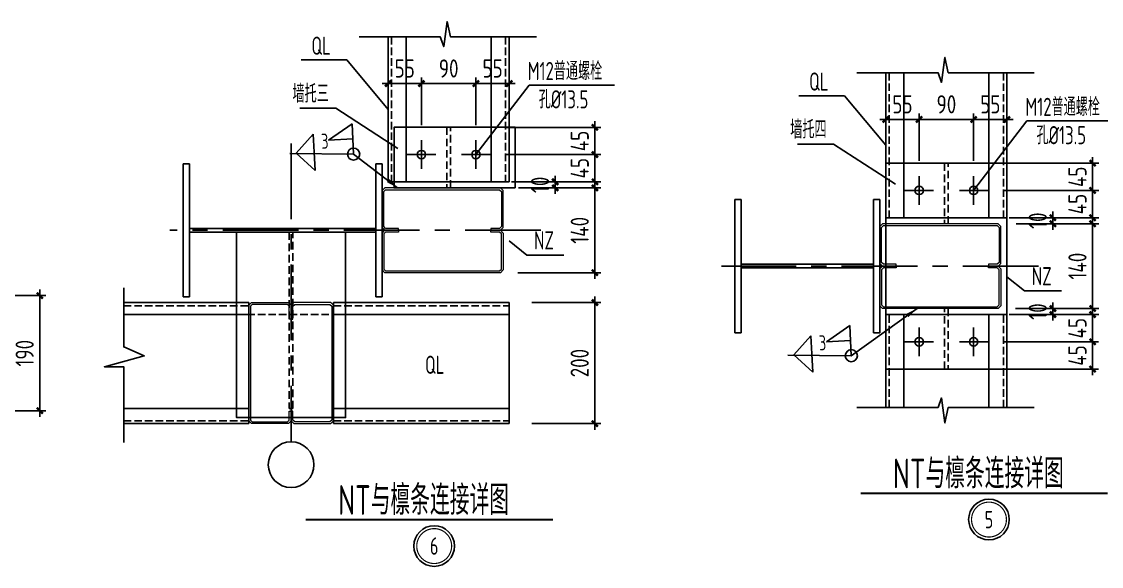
# Model space of a CAD drawing. Extents: x 180850 to 1400258, y 48356 to 327067.
# Drawn here: x 1119309 to 1154945, y 179990 to 197981 of the extents above; entities that cross this region are included whole.
import ezdxf
from ezdxf.enums import TextEntityAlignment as Align

# ---------------------------------------------------------------- set-up
doc = ezdxf.new("R2010")
doc.units = 0
doc.header["$LTSCALE"] = 1000
for name, pattern in [('CENTERX2', [4, 2.5, -0.5, 0.5, -0.5]), ('CONTINOUS', [0]), ('DASH', [0.35, 0.25, -0.1]), ('DASHED', [0.75, 0.5, -0.25])]:
    doc.linetypes.add(name, pattern=pattern)
for name, color, linetype in [('4', 4, 'CONTINOUS'), ('AXIS', 3, 'Continuous'), ('BEAM', 4, 'Continuous'), ('GZ', 50, 'Continuous'), ('PUB_TEXT', 7, 'Continuous'), ('PZ', 202, 'Continuous'), ('STXT_HF', 7, 'Continuous'), ('STXT_HF_TEXT', 7, 'Continuous'), ('THIN', 7, 'Continuous'), ('板', 243, 'Continuous'), ('框线', 252, 'Continuous')]:
    doc.layers.add(name, color=color, linetype=linetype)
doc.layers.add('檩条', color=30, linetype='Continuous', lineweight=5)
doc.styles.get("Standard").update_dxf_attribs({"font": 'gbenor.shx', "bigfont": 'gbcbig.shx'})
doc.styles.add('TSSD_Dimension', font='Tssdeng.shx', dxfattribs={"width": 0.8, "bigfont": 'hztxt.shx'})
doc.styles.add('TSSD_Num', font='Tssdeng.shx', dxfattribs={"width": 0.7, "bigfont": 'hztxt.shx'})
doc.styles.add('标准字体', font='tssdeng.shx', dxfattribs={"width": 0.7, "bigfont": 'tssdchn.shx'})
doc.dimstyles.new('TSSD_20_200', dxfattribs={"dimtxt": 600, "dimasz": 200, "dimexe": 200, "dimexo": 500, "dimgap": 200, "dimtad": 1, "dimdec": 0, "dimlfac": 0.05, "dimzin": 0, "dimdsep": 46, "dimtxsty": 'TSSD_Dimension', "dimblk": 'ARCHTICK', "dimblk1": 'ARCHTICK', "dimblk2": 'ARCHTICK', "dimcen": 0, "dimdle": 200, "dimclrt": 7, "dimadec": 0, "dimazin": 0, "dimtfac": 1, "dimtdec": 0, "dimtix": 1, "dimtmove": 2, "dimatfit": 3, "dimfxl": 1, "dimtolj": 1, "dimtzin": 0, "dimarcsym": 0})
doc.dimstyles.new('TSSD_LEADER_STYLE_400.0', dxfattribs={"dimtxt": 1200, "dimasz": 400, "dimexe": 400, "dimexo": 1000, "dimgap": 0.09, "dimtad": 0, "dimtih": 1, "dimtoh": 1, "dimdec": 4, "dimzin": 0, "dimdsep": 46, "dimtxsty": 'Standard', "dimcen": 0.09, "dimdle": 400, "dimclrt": 7, "dimadec": 0, "dimazin": 0, "dimtfac": 1, "dimtdec": 4, "dimtofl": 0, "dimtmove": 0, "dimatfit": 3, "dimfxl": 1, "dimtolj": 1, "dimtzin": 0, "dimarcsym": 0})

# ---------------------------------------------------------------- blocks, each defined once
blk = doc.blocks.new('_ArchTick')
at = {"color": 0, "linetype": 'ByBlock', "const_width": 0.4}
blk.add_lwpolyline([(-0.5, -0.5), (0.5, 0.5)], dxfattribs=at)
blk = doc.blocks.new('*D530')
at = {"layer": 'AXIS', "color": 0, "linetype": 'ByBlock', "lineweight": -2, "transparency": 16777216}
for p, q in [((1117786, 188931), (1120110, 188931)), ((1119910, 189131), (1119910, 184931)), ((1117786, 185131), (1120110, 185131))]:
    blk.add_line(p, q, dxfattribs=at)
at = {"layer": 'Defpoints', "color": 0, "linetype": 'ByBlock', "transparency": 16777216}
for p in [(1117286, 188931), (1117286, 185131), (1119910, 185131)]:
    blk.add_point(p, dxfattribs=at)
at = {"layer": 'AXIS', "color": 0, "linetype": 'ByBlock', "lineweight": -2, "transparency": 16777216, "xscale": 200, "yscale": 200, "zscale": 200}
for p, rotation in [((1119910, 188931), 90), ((1119910, 185131), 270)]:
    blk.add_blockref('_ArchTick', p, dxfattribs=dict(at, rotation=rotation))
at = {"layer": 'AXIS', "color": 7, "linetype": 'ByBlock', "transparency": 16777216, "insert": (1119410, 187031), "char_height": 600, "attachment_point": 5, "rotation": 90, "style": 'TSSD_Dimension'}
blk.add_mtext('\\A1;190', dxfattribs=at)
blk = doc.blocks.new('ts_idx2')
at = {"color": 0, "linetype": 'ByBlock', "lineweight": -2, "const_width": 0.0333}
blk.add_lwpolyline([(-0.5, 0, 1), (0.5, 0, 1)], format="xyb", close=True, dxfattribs=at)
at = {"color": 0, "linetype": 'ByBlock', "lineweight": -2}
blk.add_circle((0, 0), 0.583, dxfattribs=at)
at = {"color": 0, "linetype": 'ByBlock', "lineweight": -2, "style": 'TSSD_Num', "width": 0.7}
blk.add_attdef('A', text='', height=0.5, dxfattribs=at).set_placement((0, 0), align=Align.MIDDLE_CENTER)
blk = doc.blocks.new('_WELD001')
at = {"linetype": 'ByBlock'}
h = blk.add_hatch(color=0, dxfattribs=at)
h.paths.add_polyline_path([(0.8, 0.5), (0, 1), (0, 0.5)], flags=16)
edge = h.paths.add_edge_path()
edge.add_line((0.8, 0.5), (0, 1))
edge.add_line((0, 0.5), (0.8, 0.5))
edge.add_line((0, 0), (0, 1))
at = {"color": 0, "linetype": 'ByBlock'}
for p, q in [((0, 0), (0, 1)), ((0.8, 0.5), (0, 1)), ((0, 0.5), (0.8, 0.5))]:
    blk.add_line(p, q, dxfattribs=at)
blk = doc.blocks.new('_WELD003')
at = {"color": 0, "linetype": 'ByBlock'}
blk.add_circle((0, 0), 0.5, dxfattribs=at)
blk = doc.blocks.new('_WELD004')
at = {"color": 0, "linetype": 'ByBlock'}
for p, q in [((0, 1), (1, 0)), ((0, 0), (0, 1))]:
    blk.add_line(p, q, dxfattribs=at)
blk = doc.blocks.new('*D617')
at = {"layer": 'AXIS', "color": 0, "linetype": 'ByBlock', "lineweight": -2, "transparency": 16777216}
for p, q in [((1147829, 193378), (1147829, 194949)), ((1148929, 193378), (1148929, 194949)), ((1149129, 194749), (1147629, 194749))]:
    blk.add_line(p, q, dxfattribs=at)
at = {"layer": 'Defpoints', "color": 0, "linetype": 'ByBlock', "transparency": 16777216}
for p in [(1147829, 194749), (1147829, 192878), (1148929, 192878)]:
    blk.add_point(p, dxfattribs=at)
at = {"layer": 'AXIS', "color": 0, "linetype": 'ByBlock', "lineweight": -2, "transparency": 16777216, "xscale": 200, "yscale": 200, "zscale": 200, "rotation": 180}
blk.add_blockref('_ArchTick', (1147829, 194749), dxfattribs=at)
at = {"layer": 'AXIS', "color": 0, "linetype": 'ByBlock', "lineweight": -2, "transparency": 16777216, "xscale": 200, "yscale": 200, "zscale": 200}
blk.add_blockref('_ArchTick', (1148929, 194749), dxfattribs=at)
at = {"layer": 'AXIS', "color": 7, "linetype": 'ByBlock', "transparency": 16777216, "insert": (1148379, 195249), "char_height": 600, "attachment_point": 5, "style": 'TSSD_Dimension'}
blk.add_mtext('\\A1;55', dxfattribs=at)
blk = doc.blocks.new('*D618')
at = {"layer": 'AXIS', "color": 0, "linetype": 'ByBlock', "lineweight": -2, "transparency": 16777216}
for p, q in [((1148929, 193378), (1148929, 194949)), ((1150729, 193378), (1150729, 194949)), ((1148729, 194749), (1150929, 194749))]:
    blk.add_line(p, q, dxfattribs=at)
at = {"layer": 'Defpoints', "color": 0, "linetype": 'ByBlock', "transparency": 16777216}
for p in [(1150729, 194749), (1148929, 192878), (1150729, 192878)]:
    blk.add_point(p, dxfattribs=at)
at = {"layer": 'AXIS', "color": 0, "linetype": 'ByBlock', "lineweight": -2, "transparency": 16777216, "xscale": 200, "yscale": 200, "zscale": 200, "rotation": 180}
blk.add_blockref('_ArchTick', (1148929, 194749), dxfattribs=at)
at = {"layer": 'AXIS', "color": 0, "linetype": 'ByBlock', "lineweight": -2, "transparency": 16777216, "xscale": 200, "yscale": 200, "zscale": 200}
blk.add_blockref('_ArchTick', (1150729, 194749), dxfattribs=at)
at = {"layer": 'AXIS', "color": 7, "linetype": 'ByBlock', "transparency": 16777216, "insert": (1149829, 195249), "char_height": 600, "attachment_point": 5, "style": 'TSSD_Dimension'}
blk.add_mtext('\\A1;90', dxfattribs=at)
blk = doc.blocks.new('*D619')
at = {"layer": 'AXIS', "color": 0, "linetype": 'ByBlock', "lineweight": -2, "transparency": 16777216}
for p, q in [((1150729, 193378), (1150729, 194949)), ((1151829, 193378), (1151829, 194949)), ((1150529, 194749), (1152029, 194749))]:
    blk.add_line(p, q, dxfattribs=at)
at = {"layer": 'Defpoints', "color": 0, "linetype": 'ByBlock', "transparency": 16777216}
for p in [(1151829, 194749), (1150729, 192878), (1151829, 192878)]:
    blk.add_point(p, dxfattribs=at)
at = {"layer": 'AXIS', "color": 0, "linetype": 'ByBlock', "lineweight": -2, "transparency": 16777216, "xscale": 200, "yscale": 200, "zscale": 200, "rotation": 180}
blk.add_blockref('_ArchTick', (1150729, 194749), dxfattribs=at)
at = {"layer": 'AXIS', "color": 0, "linetype": 'ByBlock', "lineweight": -2, "transparency": 16777216, "xscale": 200, "yscale": 200, "zscale": 200}
blk.add_blockref('_ArchTick', (1151829, 194749), dxfattribs=at)
at = {"layer": 'AXIS', "color": 7, "linetype": 'ByBlock', "transparency": 16777216, "insert": (1151279, 195249), "char_height": 600, "attachment_point": 5, "style": 'TSSD_Dimension'}
blk.add_mtext('\\A1;55', dxfattribs=at)
blk = doc.blocks.new('*D620')
at = {"layer": 'AXIS', "color": 0, "linetype": 'ByBlock', "lineweight": -2, "transparency": 16777216}
for p, q in [((1154655, 193306), (1154655, 193506)), ((1151701, 193306), (1154855, 193306)), ((1154655, 192406), (1154655, 193306)), ((1151701, 192406), (1154855, 192406)), ((1154655, 192406), (1154655, 192206))]:
    blk.add_line(p, q, dxfattribs=at)
at = {"layer": 'Defpoints', "color": 0, "linetype": 'ByBlock', "transparency": 16777216}
for p in [(1151201, 193306), (1154655, 193306), (1151201, 192406)]:
    blk.add_point(p, dxfattribs=at)
at = {"layer": 'AXIS', "color": 0, "linetype": 'ByBlock', "lineweight": -2, "transparency": 16777216, "xscale": 200, "yscale": 200, "zscale": 200}
for p, rotation in [((1154655, 193306), 270), ((1154655, 192406), 90)]:
    blk.add_blockref('_ArchTick', p, dxfattribs=dict(at, rotation=rotation))
at = {"layer": 'AXIS', "color": 7, "linetype": 'ByBlock', "transparency": 16777216, "insert": (1154155, 192856), "char_height": 600, "attachment_point": 5, "rotation": 90, "style": 'TSSD_Dimension'}
blk.add_mtext('\\A1;45', dxfattribs=at)
blk = doc.blocks.new('*D562')
at = {"layer": 'AXIS', "color": 0, "linetype": 'ByBlock', "lineweight": -2, "transparency": 16777216}
for p, q in [((1154655, 192406), (1154655, 192606)), ((1151901, 192406), (1154855, 192406)), ((1154655, 192406), (1154655, 191506)), ((1151901, 191506), (1154855, 191506)), ((1154655, 191506), (1154655, 191306))]:
    blk.add_line(p, q, dxfattribs=at)
at = {"layer": 'Defpoints', "color": 0, "linetype": 'ByBlock', "transparency": 16777216}
for p in [(1151401, 192406), (1151401, 191506), (1154655, 191506)]:
    blk.add_point(p, dxfattribs=at)
at = {"layer": 'AXIS', "color": 0, "linetype": 'ByBlock', "lineweight": -2, "transparency": 16777216, "xscale": 200, "yscale": 200, "zscale": 200}
for p, rotation in [((1154655, 192406), 270), ((1154655, 191506), 90)]:
    blk.add_blockref('_ArchTick', p, dxfattribs=dict(at, rotation=rotation))
at = {"layer": 'AXIS', "color": 7, "linetype": 'ByBlock', "transparency": 16777216, "insert": (1154155, 191956), "char_height": 600, "attachment_point": 5, "rotation": 90, "style": 'TSSD_Dimension'}
blk.add_mtext('\\A1;45', dxfattribs=at)
blk = doc.blocks.new('*D621')
at = {"layer": 'AXIS', "color": 0, "linetype": 'ByBlock', "lineweight": -2, "transparency": 16777216}
for p, q in [((1152329, 191506), (1153545, 191506)), ((1153345, 191506), (1153345, 191706)), ((1153345, 191306), (1153345, 191506)), ((1152129, 191306), (1153545, 191306)), ((1153345, 191306), (1153345, 191106))]:
    blk.add_line(p, q, dxfattribs=at)
at = {"layer": 'Defpoints', "color": 0, "linetype": 'ByBlock', "transparency": 16777216}
for p in [(1151829, 191506), (1153345, 191506), (1151629, 191306)]:
    blk.add_point(p, dxfattribs=at)
at = {"layer": 'AXIS', "color": 0, "linetype": 'ByBlock', "lineweight": -2, "transparency": 16777216, "xscale": 200, "yscale": 200, "zscale": 200}
for p, rotation in [((1153345, 191506), 270), ((1153345, 191306), 90)]:
    blk.add_blockref('_ArchTick', p, dxfattribs=dict(at, rotation=rotation))
at = {"layer": 'AXIS', "color": 7, "linetype": 'ByBlock', "transparency": 16777216, "insert": (1152845, 191406), "char_height": 600, "attachment_point": 5, "rotation": 90, "style": 'TSSD_Dimension'}
blk.add_mtext('\\A1;10', dxfattribs=at)
blk = doc.blocks.new('*D563')
at = {"layer": 'AXIS', "color": 0, "linetype": 'ByBlock', "lineweight": -2, "transparency": 16777216}
for p, q in [((1154655, 191506), (1154655, 188306)), ((1152129, 191306), (1154855, 191306)), ((1152114, 188506), (1154855, 188506))]:
    blk.add_line(p, q, dxfattribs=at)
at = {"layer": 'Defpoints', "color": 0, "linetype": 'ByBlock', "transparency": 16777216}
for p in [(1151629, 191306), (1151614, 188506), (1154655, 188506)]:
    blk.add_point(p, dxfattribs=at)
at = {"layer": 'AXIS', "color": 0, "linetype": 'ByBlock', "lineweight": -2, "transparency": 16777216, "xscale": 200, "yscale": 200, "zscale": 200}
for p, rotation in [((1154655, 191306), 90), ((1154655, 188506), 270)]:
    blk.add_blockref('_ArchTick', p, dxfattribs=dict(at, rotation=rotation))
at = {"layer": 'AXIS', "color": 7, "linetype": 'ByBlock', "transparency": 16777216, "insert": (1154155, 189906), "char_height": 600, "attachment_point": 5, "rotation": 90, "style": 'TSSD_Dimension'}
blk.add_mtext('\\A1;140', dxfattribs=at)
blk = doc.blocks.new('*D564')
at = {"layer": 'AXIS', "color": 0, "linetype": 'ByBlock', "lineweight": -2, "transparency": 16777216}
for p, q in [((1154654, 187405), (1154654, 187605)), ((1151700, 187406), (1154854, 187405)), ((1154654, 187405), (1154654, 186505)), ((1151700, 186506), (1154854, 186505)), ((1154654, 186505), (1154654, 186305))]:
    blk.add_line(p, q, dxfattribs=at)
at = {"layer": 'Defpoints', "color": 0, "linetype": 'ByBlock', "transparency": 16777216}
for p in [(1151200, 187407), (1151200, 186507), (1154654, 186505)]:
    blk.add_point(p, dxfattribs=at)
at = {"layer": 'AXIS', "color": 0, "linetype": 'ByBlock', "lineweight": -2, "transparency": 16777216, "xscale": 200, "yscale": 200, "zscale": 200}
for p, rotation in [((1154654, 187405), 269.9816566728969), ((1154654, 186505), 89.98165667289692)]:
    blk.add_blockref('_ArchTick', p, dxfattribs=dict(at, rotation=rotation))
at = {"layer": 'AXIS', "color": 7, "linetype": 'ByBlock', "transparency": 16777216, "insert": (1154154, 186956), "char_height": 600, "attachment_point": 5, "rotation": 89.9817, "style": 'TSSD_Dimension'}
blk.add_mtext('\\A1;45', dxfattribs=at)
blk = doc.blocks.new('*D565')
at = {"layer": 'AXIS', "color": 0, "linetype": 'ByBlock', "lineweight": -2, "transparency": 16777216}
for p, q in [((1151900, 188306), (1154855, 188305)), ((1154654, 187405), (1154655, 188305)), ((1154655, 188305), (1154655, 188505)), ((1151900, 187406), (1154854, 187405)), ((1154654, 187405), (1154654, 187205))]:
    blk.add_line(p, q, dxfattribs=at)
at = {"layer": 'Defpoints', "color": 0, "linetype": 'ByBlock', "transparency": 16777216}
for p in [(1151400, 188306), (1154655, 188305), (1151400, 187406)]:
    blk.add_point(p, dxfattribs=at)
at = {"layer": 'AXIS', "color": 0, "linetype": 'ByBlock', "lineweight": -2, "transparency": 16777216, "xscale": 200, "yscale": 200, "zscale": 200}
for p, rotation in [((1154655, 188305), 269.9816566728969), ((1154654, 187405), 89.9816566728969)]:
    blk.add_blockref('_ArchTick', p, dxfattribs=dict(at, rotation=rotation))
at = {"layer": 'AXIS', "color": 7, "linetype": 'ByBlock', "transparency": 16777216, "insert": (1154154, 187856), "char_height": 600, "attachment_point": 5, "rotation": 89.9817, "style": 'TSSD_Dimension'}
blk.add_mtext('\\A1;45', dxfattribs=at)
blk = doc.blocks.new('*D566')
at = {"layer": 'AXIS', "color": 0, "linetype": 'ByBlock', "lineweight": -2, "transparency": 16777216}
for p, q in [((1153344, 188506), (1153345, 188706)), ((1152128, 188506), (1153544, 188506)), ((1152328, 188306), (1153544, 188306)), ((1153344, 188506), (1153344, 188306)), ((1153344, 188306), (1153344, 188106))]:
    blk.add_line(p, q, dxfattribs=at)
at = {"layer": 'Defpoints', "color": 0, "linetype": 'ByBlock', "transparency": 16777216}
for p in [(1151628, 188506), (1151828, 188306), (1153344, 188306)]:
    blk.add_point(p, dxfattribs=at)
at = {"layer": 'AXIS', "color": 0, "linetype": 'ByBlock', "lineweight": -2, "transparency": 16777216, "xscale": 200, "yscale": 200, "zscale": 200}
for p, rotation in [((1153344, 188506), 269.9816566728969), ((1153344, 188306), 89.98165667289692)]:
    blk.add_blockref('_ArchTick', p, dxfattribs=dict(at, rotation=rotation))
at = {"layer": 'AXIS', "color": 7, "linetype": 'ByBlock', "transparency": 16777216, "insert": (1152844, 188406), "char_height": 600, "attachment_point": 5, "rotation": 89.9817, "style": 'TSSD_Dimension'}
blk.add_mtext('\\A1;10', dxfattribs=at)
blk = doc.blocks.new('*D622')
at = {"layer": 'AXIS', "color": 0, "linetype": 'ByBlock', "lineweight": -2, "transparency": 16777216}
for p, q in [((1131403, 194561), (1131403, 196132)), ((1132503, 194561), (1132503, 196132)), ((1132703, 195932), (1131203, 195932))]:
    blk.add_line(p, q, dxfattribs=at)
at = {"layer": 'Defpoints', "color": 0, "linetype": 'ByBlock', "transparency": 16777216}
for p in [(1131403, 195932), (1131403, 194061), (1132503, 194061)]:
    blk.add_point(p, dxfattribs=at)
at = {"layer": 'AXIS', "color": 0, "linetype": 'ByBlock', "lineweight": -2, "transparency": 16777216, "xscale": 200, "yscale": 200, "zscale": 200, "rotation": 180}
blk.add_blockref('_ArchTick', (1131403, 195932), dxfattribs=at)
at = {"layer": 'AXIS', "color": 0, "linetype": 'ByBlock', "lineweight": -2, "transparency": 16777216, "xscale": 200, "yscale": 200, "zscale": 200}
blk.add_blockref('_ArchTick', (1132503, 195932), dxfattribs=at)
at = {"layer": 'AXIS', "color": 7, "linetype": 'ByBlock', "transparency": 16777216, "insert": (1131953, 196432), "char_height": 600, "attachment_point": 5, "style": 'TSSD_Dimension'}
blk.add_mtext('\\A1;55', dxfattribs=at)
blk = doc.blocks.new('*D623')
at = {"layer": 'AXIS', "color": 0, "linetype": 'ByBlock', "lineweight": -2, "transparency": 16777216}
for p, q in [((1132503, 194561), (1132503, 196132)), ((1134303, 194561), (1134303, 196132)), ((1132303, 195932), (1134503, 195932))]:
    blk.add_line(p, q, dxfattribs=at)
at = {"layer": 'Defpoints', "color": 0, "linetype": 'ByBlock', "transparency": 16777216}
for p in [(1134303, 195932), (1132503, 194061), (1134303, 194061)]:
    blk.add_point(p, dxfattribs=at)
at = {"layer": 'AXIS', "color": 0, "linetype": 'ByBlock', "lineweight": -2, "transparency": 16777216, "xscale": 200, "yscale": 200, "zscale": 200, "rotation": 180}
blk.add_blockref('_ArchTick', (1132503, 195932), dxfattribs=at)
at = {"layer": 'AXIS', "color": 0, "linetype": 'ByBlock', "lineweight": -2, "transparency": 16777216, "xscale": 200, "yscale": 200, "zscale": 200}
blk.add_blockref('_ArchTick', (1134303, 195932), dxfattribs=at)
at = {"layer": 'AXIS', "color": 7, "linetype": 'ByBlock', "transparency": 16777216, "insert": (1133403, 196432), "char_height": 600, "attachment_point": 5, "style": 'TSSD_Dimension'}
blk.add_mtext('\\A1;90', dxfattribs=at)
blk = doc.blocks.new('*D624')
at = {"layer": 'AXIS', "color": 0, "linetype": 'ByBlock', "lineweight": -2, "transparency": 16777216}
for p, q in [((1134303, 194561), (1134303, 196132)), ((1135403, 194561), (1135403, 196132)), ((1134103, 195932), (1135603, 195932))]:
    blk.add_line(p, q, dxfattribs=at)
at = {"layer": 'Defpoints', "color": 0, "linetype": 'ByBlock', "transparency": 16777216}
for p in [(1135403, 195932), (1134303, 194061), (1135403, 194061)]:
    blk.add_point(p, dxfattribs=at)
at = {"layer": 'AXIS', "color": 0, "linetype": 'ByBlock', "lineweight": -2, "transparency": 16777216, "xscale": 200, "yscale": 200, "zscale": 200, "rotation": 180}
blk.add_blockref('_ArchTick', (1134303, 195932), dxfattribs=at)
at = {"layer": 'AXIS', "color": 0, "linetype": 'ByBlock', "lineweight": -2, "transparency": 16777216, "xscale": 200, "yscale": 200, "zscale": 200}
blk.add_blockref('_ArchTick', (1135403, 195932), dxfattribs=at)
at = {"layer": 'AXIS', "color": 7, "linetype": 'ByBlock', "transparency": 16777216, "insert": (1134853, 196432), "char_height": 600, "attachment_point": 5, "style": 'TSSD_Dimension'}
blk.add_mtext('\\A1;55', dxfattribs=at)
blk = doc.blocks.new('*D625')
at = {"layer": 'AXIS', "color": 0, "linetype": 'ByBlock', "lineweight": -2, "transparency": 16777216}
for p, q in [((1138229, 194489), (1138229, 194689)), ((1135275, 194489), (1138429, 194489)), ((1138229, 193589), (1138229, 194489)), ((1135275, 193589), (1138429, 193589)), ((1138229, 193589), (1138229, 193389))]:
    blk.add_line(p, q, dxfattribs=at)
at = {"layer": 'Defpoints', "color": 0, "linetype": 'ByBlock', "transparency": 16777216}
for p in [(1134775, 194489), (1138229, 194489), (1134775, 193589)]:
    blk.add_point(p, dxfattribs=at)
at = {"layer": 'AXIS', "color": 0, "linetype": 'ByBlock', "lineweight": -2, "transparency": 16777216, "xscale": 200, "yscale": 200, "zscale": 200}
for p, rotation in [((1138229, 194489), 270), ((1138229, 193589), 90)]:
    blk.add_blockref('_ArchTick', p, dxfattribs=dict(at, rotation=rotation))
at = {"layer": 'AXIS', "color": 7, "linetype": 'ByBlock', "transparency": 16777216, "insert": (1137729, 194039), "char_height": 600, "attachment_point": 5, "rotation": 90, "style": 'TSSD_Dimension'}
blk.add_mtext('\\A1;45', dxfattribs=at)
blk = doc.blocks.new('*D568')
at = {"layer": 'AXIS', "color": 0, "linetype": 'ByBlock', "lineweight": -2, "transparency": 16777216}
for p, q in [((1135475, 193589), (1138429, 193589)), ((1138229, 193589), (1138229, 193789)), ((1138229, 193589), (1138229, 192689)), ((1135475, 192689), (1138429, 192689)), ((1138229, 192689), (1138229, 192489))]:
    blk.add_line(p, q, dxfattribs=at)
at = {"layer": 'Defpoints', "color": 0, "linetype": 'ByBlock', "transparency": 16777216}
for p in [(1134975, 193589), (1134975, 192689), (1138229, 192689)]:
    blk.add_point(p, dxfattribs=at)
at = {"layer": 'AXIS', "color": 0, "linetype": 'ByBlock', "lineweight": -2, "transparency": 16777216, "xscale": 200, "yscale": 200, "zscale": 200}
for p, rotation in [((1138229, 193589), 270), ((1138229, 192689), 90)]:
    blk.add_blockref('_ArchTick', p, dxfattribs=dict(at, rotation=rotation))
at = {"layer": 'AXIS', "color": 7, "linetype": 'ByBlock', "transparency": 16777216, "insert": (1137729, 193139), "char_height": 600, "attachment_point": 5, "rotation": 90, "style": 'TSSD_Dimension'}
blk.add_mtext('\\A1;45', dxfattribs=at)
blk = doc.blocks.new('*D626')
at = {"layer": 'AXIS', "color": 0, "linetype": 'ByBlock', "lineweight": -2, "transparency": 16777216}
for p, q in [((1136919, 192689), (1136919, 192889)), ((1135703, 192489), (1137119, 192489)), ((1135903, 192689), (1137119, 192689)), ((1136919, 192489), (1136919, 192689)), ((1136919, 192489), (1136919, 192289))]:
    blk.add_line(p, q, dxfattribs=at)
at = {"layer": 'Defpoints', "color": 0, "linetype": 'ByBlock', "transparency": 16777216}
for p in [(1135203, 192489), (1135403, 192689), (1136919, 192689)]:
    blk.add_point(p, dxfattribs=at)
at = {"layer": 'AXIS', "color": 0, "linetype": 'ByBlock', "lineweight": -2, "transparency": 16777216, "xscale": 200, "yscale": 200, "zscale": 200}
for p, rotation in [((1136919, 192689), 270), ((1136919, 192489), 90)]:
    blk.add_blockref('_ArchTick', p, dxfattribs=dict(at, rotation=rotation))
at = {"layer": 'AXIS', "color": 7, "linetype": 'ByBlock', "transparency": 16777216, "insert": (1136419, 192589), "char_height": 600, "attachment_point": 5, "rotation": 90, "style": 'TSSD_Dimension'}
blk.add_mtext('\\A1;10', dxfattribs=at)
blk = doc.blocks.new('*D474')
at = {"layer": 'AXIS', "color": 0, "linetype": 'ByBlock', "lineweight": -2, "transparency": 16777216}
for p, q in [((1135703, 192489), (1138429, 192489)), ((1138229, 192689), (1138229, 189489)), ((1135688, 189689), (1138429, 189689))]:
    blk.add_line(p, q, dxfattribs=at)
at = {"layer": 'Defpoints', "color": 0, "linetype": 'ByBlock', "transparency": 16777216}
for p in [(1135203, 192489), (1135188, 189689), (1138229, 189689)]:
    blk.add_point(p, dxfattribs=at)
at = {"layer": 'AXIS', "color": 0, "linetype": 'ByBlock', "lineweight": -2, "transparency": 16777216, "xscale": 200, "yscale": 200, "zscale": 200}
for p, rotation in [((1138229, 192489), 90), ((1138229, 189689), 270)]:
    blk.add_blockref('_ArchTick', p, dxfattribs=dict(at, rotation=rotation))
at = {"layer": 'AXIS', "color": 7, "linetype": 'ByBlock', "transparency": 16777216, "insert": (1137729, 191089), "char_height": 600, "attachment_point": 5, "rotation": 90, "style": 'TSSD_Dimension'}
blk.add_mtext('\\A1;140', dxfattribs=at)
blk = doc.blocks.new('*D475')
at = {"layer": 'AXIS', "color": 0, "linetype": 'ByBlock', "lineweight": -2, "transparency": 16777216}
for p, q in [((1138228, 188904), (1138228, 184504)), ((1136153, 188704), (1138428, 188704)), ((1136153, 184704), (1138428, 184704))]:
    blk.add_line(p, q, dxfattribs=at)
at = {"layer": 'Defpoints', "color": 0, "linetype": 'ByBlock', "transparency": 16777216}
for p in [(1135653, 188704), (1135653, 184704), (1138228, 184704)]:
    blk.add_point(p, dxfattribs=at)
at = {"layer": 'AXIS', "color": 0, "linetype": 'ByBlock', "lineweight": -2, "transparency": 16777216, "xscale": 200, "yscale": 200, "zscale": 200}
for p, rotation in [((1138228, 188704), 90), ((1138228, 184704), 270)]:
    blk.add_blockref('_ArchTick', p, dxfattribs=dict(at, rotation=rotation))
at = {"layer": 'AXIS', "color": 7, "linetype": 'ByBlock', "transparency": 16777216, "insert": (1137728, 186704), "char_height": 600, "attachment_point": 5, "rotation": 90, "style": 'TSSD_Dimension'}
blk.add_mtext('\\A1;200', dxfattribs=at)

msp = doc.modelspace()

# ---------------------------------------------------------------- linework, layer by layer
at = {"color": 8, "linetype": 'CENTERX2'}
for p, q in [((1128202.97, 193956.77), (1128202.97, 184102.95)), ((1136445.54, 191089.22), (1124205.95, 191089.39)), ((1152871.37, 189906.06), (1142412.54, 189906.22))]:
    msp.add_line(p, q, dxfattribs=at)
at = {"color": 3, "const_width": 64.9}
for points in [[(1146996.82, 182404.74), (1155151.73, 182404.74)], [(1128687.79, 181529.74), (1136842.7, 181529.74)]]:
    msp.add_lwpolyline(points, dxfattribs=at)
at = {"layer": '4', "color": 8, "linetype": 'DASH'}
for p, q in [((1131516.8, 197472.86), (1131516.85, 192689.29)), ((1135282.97, 197472.86), (1135282.97, 192689.29)), ((1147942.63, 196289.7), (1147942.68, 191506.12)), ((1151708.8, 196289.7), (1151708.8, 191506.12)), ((1122680.04, 188590.21), (1126802.97, 188590.19)), ((1129602.97, 188590.18), (1135403, 188590.16)), ((1126402.97, 188304.04), (1130002.97, 188304.04)), ((1147942.53, 185237.78), (1147942.64, 188306.23)), ((1151708.7, 185237.69), (1151708.77, 188306.13)), ((1122680.04, 184799.04), (1126802.97, 184799.04)), ((1129602.97, 184799.04), (1135403, 184799.04))]:
    msp.add_line(p, q, dxfattribs=at)
at = {"layer": 'AXIS', "color": 2, "linetype": 'ByBlock'}
for p, q in [((1131402.97, 197472.86), (1131402.97, 192689.29)), ((1132002.97, 197472.86), (1132002.97, 192689.29)), ((1134802.97, 197472.86), (1134802.97, 192689.29)), ((1135402.97, 197472.86), (1135402.97, 192689.29)), ((1147828.8, 196289.7), (1147828.8, 191506.12)), ((1148428.8, 196289.7), (1148428.8, 191506.12)), ((1151228.8, 196289.7), (1151228.8, 191506.12)), ((1151828.8, 196289.7), (1151828.8, 191506.12)), ((1135402.97, 192689.29), (1131402.97, 192689.29)), ((1151828.8, 191506.12), (1147828.8, 191506.12)), ((1122680.04, 188704.04), (1126802.97, 188704.04)), ((1129602.97, 188704.04), (1135403, 188704.04)), ((1135402.87, 184704.04), (1135402.87, 188704.04)), ((1122680.04, 188304.04), (1126802.97, 188304.04)), ((1129602.97, 188304.04), (1135403, 188304.04)), ((1147828.7, 185237.78), (1147828.76, 188306.23)), ((1151828.76, 188306.13), (1147828.76, 188306.23)), ((1148428.7, 185237.77), (1148428.77, 188306.22)), ((1151228.7, 185237.7), (1151228.77, 188306.15)), ((1151828.7, 185237.68), (1151828.76, 188306.13)), ((1122680.04, 185204.04), (1126802.97, 185204.04)), ((1129602.97, 185204.04), (1135403, 185204.04)), ((1122680.04, 184704.04), (1126802.97, 184704.04)), ((1129602.97, 184704.04), (1135403, 184704.04))]:
    msp.add_line(p, q, dxfattribs=at)
at = {"layer": 'AXIS', "linetype": 'ByBlock'}
for p, q in [((1130041.59, 196717.29), (1128534.24, 196717.29)), ((1130041.59, 196717.29), (1131402.97, 195079.29)), ((1134302.97, 193589.29), (1136058.97, 195884.29)), ((1136058.97, 195884.29), (1138880.9, 195884.29)), ((1146467.42, 195534.12), (1144960.07, 195534.12)), ((1146467.42, 195534.12), (1147828.8, 193896.12)), ((1129679.51, 195120.21), (1128491.84, 195120.21)), ((1131721.43, 193790.74), (1129679.51, 195120.21)), ((1150728.8, 192406.12), (1152484.8, 194701.12)), ((1152484.8, 194701.12), (1155306.72, 194701.12)), ((1146105.34, 193937.05), (1144917.67, 193937.05)), ((1148147.26, 192607.58), (1146105.34, 193937.05)), ((1135978.3, 190268.62), (1135402.97, 190737.29)), ((1135978.3, 190268.62), (1137198.61, 190268.62)), ((1152404.12, 189085.46), (1151828.79, 189554.12)), ((1152404.12, 189085.46), (1153624.44, 189085.46))]:
    msp.add_line(p, q, dxfattribs=at)
at = {"layer": 'AXIS', "color": 2, "linetype": 'ByBlock'}
for points in [[(1130452.97, 197472.86), (1133127.06, 197472.86), (1133241.71, 197157.86), (1133352.79, 197981.01), (1133464.56, 197472.86), (1136302.97, 197472.86)], [(1146878.8, 196289.7), (1149552.89, 196289.7), (1149667.54, 195974.7), (1149778.62, 196797.85), (1149890.39, 196289.7), (1152728.8, 196289.7)], [(1122680.04, 189192.13), (1122680.04, 187237.63), (1123355.2, 186941.7), (1122039.51, 186586.05), (1122680.04, 186580.66), (1122680.04, 184080.63)], [(1146878.7, 185237.8), (1149552.78, 185237.74), (1149667.44, 185552.74), (1149778.51, 184729.59), (1149890.28, 185237.74), (1152728.7, 185237.66)]]:
    msp.add_lwpolyline(points, dxfattribs=at)
at = {"layer": 'AXIS', "linetype": 'ByBlock'}
msp.add_circle((1128202.97, 183349.94), 753, dxfattribs=at)
at = {"layer": 'BEAM', "linetype": 'ByBlock'}
for p, q in [((1124845.37, 193289.29), (1124645.37, 193289.29)), ((1124645.37, 193289.29), (1124645.37, 188889.29)), ((1124845.37, 188889.29), (1124845.37, 193289.29)), ((1131202.97, 193289.29), (1131002.97, 193289.29)), ((1131002.97, 193289.29), (1131002.97, 188889.29)), ((1131202.97, 188889.29), (1131202.97, 193289.29)), ((1143051.96, 192106.12), (1142851.96, 192106.12)), ((1142851.96, 192106.12), (1142851.96, 187706.12)), ((1143051.96, 187706.12), (1143051.96, 192106.12)), ((1147628.8, 192106.12), (1147428.8, 192106.12)), ((1147428.8, 192106.12), (1147428.8, 187706.12)), ((1147628.8, 187706.12), (1147628.8, 192106.12)), ((1124845.37, 191149.29), (1131002.97, 191149.29)), ((1124845.37, 191029.29), (1131002.97, 191029.29)), ((1127762.97, 191029.29), (1127642.97, 191029.29)), ((1128262.97, 191029.29), (1128142.97, 191029.29)), ((1143051.96, 189966.12), (1147428.8, 189966.12)), ((1143051.96, 189846.12), (1147428.8, 189846.12)), ((1124645.37, 188889.29), (1124845.37, 188889.29)), ((1131002.97, 188889.29), (1131202.97, 188889.29)), ((1142851.96, 187706.12), (1143051.96, 187706.12)), ((1147428.8, 187706.12), (1147628.8, 187706.12))]:
    msp.add_line(p, q, dxfattribs=at)
at = {"layer": 'GZ', "linetype": 'ByBlock'}
for p, q in [((1126802.97, 184704.04), (1126802.97, 188704.04)), ((1129602.97, 188704.04), (1129602.97, 184704.04))]:
    msp.add_line(p, q, dxfattribs=at)
at = {"layer": 'PZ'}
for points in [[(1135602.9, 192489.27), (1135603, 194489.27), (1131603.01, 194489.3), (1131602.9, 192489.3)], [(1151828.73, 186506.16), (1151828.83, 193306.11), (1147828.84, 193306.14), (1147828.73, 186506.19)]]:
    msp.add_lwpolyline(points, close=True, dxfattribs=at)
for centre in [(1132502.97, 193589.29), (1134302.97, 193589.29), (1148928.8, 192406.12), (1150728.8, 192406.12), (1148928.74, 187406.21), (1150728.74, 187406.16)]:
    msp.add_circle(centre, 140, dxfattribs=at)
at = {"layer": 'STXT_HF'}
for p, q in [((1130266, 193606.03), (1128165.37, 193624.14)), ((1146691.82, 186948.12), (1144591.2, 186966.23))]:
    msp.add_line(p, q, dxfattribs=at)
at = {"layer": '板', "linetype": 'DASHED', "ltscale": 0.5}
for p, q in [((1133462.97, 194489.29), (1133342.97, 194489.29)), ((1133342.97, 194489.29), (1133342.97, 192489.29)), ((1133462.97, 192489.29), (1133462.97, 194489.29)), ((1149888.8, 193306.12), (1149768.8, 193306.12)), ((1149768.8, 193306.12), (1149768.8, 191306.12)), ((1149888.8, 191306.12), (1149888.8, 193306.12)), ((1128142.97, 191029.29), (1128142.97, 185204.04)), ((1128262.97, 185204.04), (1128262.97, 191029.29)), ((1149768.72, 186506.18), (1149768.77, 188506.18)), ((1149888.77, 188506.18), (1149888.72, 186506.18)), ((1149888.72, 186506.18), (1149768.72, 186506.18)), ((1128142.97, 185204.04), (1128262.97, 185204.04))]:
    msp.add_line(p, q, dxfattribs=at)
at = {"layer": '板', "ltscale": 0.5}
msp.add_lwpolyline([(1126402.97, 191029.29), (1130002.97, 191029.29), (1130002.97, 184904.04), (1126402.97, 184904.04)], close=True, dxfattribs=at)
at = {"layer": '框线'}
for p, q in [((1132502.97, 193117.15), (1132502.97, 194061.42)), ((1134302.97, 193117.15), (1134302.97, 194061.42)), ((1132030.84, 193589.29), (1132975.11, 193589.29)), ((1134775.11, 193589.29), (1133830.84, 193589.29)), ((1148928.8, 191933.99), (1148928.8, 192878.26)), ((1150728.8, 191933.99), (1150728.8, 192878.26)), ((1148456.67, 192406.12), (1149400.94, 192406.12)), ((1151200.94, 192406.12), (1150256.67, 192406.12)), ((1148928.76, 187878.34), (1148928.73, 186934.07)), ((1150728.76, 187878.29), (1150728.73, 186934.02)), ((1148456.61, 187406.22), (1149400.88, 187406.2)), ((1151200.88, 187406.15), (1150256.61, 187406.17))]:
    msp.add_line(p, q, dxfattribs=at)
at = {"layer": '檩条'}
for points in [[(1134791.5, 191149.29), (1134791.5, 191089.29), (1135112.97, 191089.29), (1135202.97, 191179.29), (1135202.97, 192399.29), (1135112.97, 192489.29), (1131292.97, 192489.29), (1131202.97, 192399.29), (1131202.97, 191179.29), (1131292.97, 191089.29), (1131749.33, 191089.29), (1131749.33, 191149.29), (1131322.97, 191149.29), (1131262.97, 191209.29), (1131262.97, 192369.29), (1131322.97, 192429.29), (1135082.97, 192429.29), (1135142.97, 192369.29), (1135142.97, 191209.29), (1135082.97, 191149.29), (1134791.5, 191149.29)], [(1134791.5, 191029.29), (1134791.5, 191089.29), (1135112.97, 191089.29), (1135202.97, 190999.29), (1135202.97, 189779.29), (1135112.97, 189689.29), (1131292.97, 189689.29), (1131202.97, 189779.29), (1131202.97, 190999.29), (1131292.97, 191089.29), (1131749.33, 191089.29), (1131749.33, 191029.29), (1131322.97, 191029.29), (1131262.97, 190969.29), (1131262.97, 189809.29), (1131322.97, 189749.29), (1135082.97, 189749.29), (1135142.97, 189809.29), (1135142.97, 190969.29), (1135082.97, 191029.29), (1134791.5, 191029.29)], [(1151217.32, 189966.12), (1151217.32, 189906.12), (1151538.79, 189906.12), (1151628.79, 189996.12), (1151628.79, 191216.12), (1151538.79, 191306.12), (1147718.8, 191306.12), (1147628.8, 191216.12), (1147628.8, 189996.12), (1147718.8, 189906.12), (1148175.16, 189906.12), (1148175.16, 189966.12), (1147748.8, 189966.12), (1147688.8, 190026.12), (1147688.8, 191186.12), (1147748.8, 191246.12), (1151508.79, 191246.12), (1151568.79, 191186.12), (1151568.79, 190026.12), (1151508.79, 189966.12), (1151217.32, 189966.12)], [(1151217.32, 189846.12), (1151217.32, 189906.12), (1151538.79, 189906.12), (1151628.79, 189816.12), (1151628.79, 188596.12), (1151538.79, 188506.12), (1147718.8, 188506.12), (1147628.8, 188596.12), (1147628.8, 189816.12), (1147718.8, 189906.12), (1148175.16, 189906.12), (1148175.16, 189846.12), (1147748.8, 189846.12), (1147688.8, 189786.12), (1147688.8, 188626.12), (1147748.8, 188566.12), (1151508.79, 188566.12), (1151568.79, 188626.12), (1151568.79, 189786.12), (1151508.79, 189846.12), (1151217.32, 189846.12)], [(1128142.97, 185115.51), (1128202.97, 185115.51), (1128202.97, 184794.04), (1128112.97, 184704.04), (1126892.97, 184704.04), (1126802.97, 184794.04), (1126802.97, 188614.03), (1126892.97, 188704.03), (1128112.97, 188704.03), (1128202.97, 188614.03), (1128202.97, 188157.67), (1128142.97, 188157.67), (1128142.97, 188584.03), (1128082.97, 188644.03), (1126922.97, 188644.03), (1126862.97, 188584.03), (1126862.97, 184824.04), (1126922.97, 184764.04), (1128082.97, 184764.04), (1128142.97, 184824.04), (1128142.97, 185115.51)], [(1128262.97, 185115.51), (1128202.97, 185115.51), (1128202.97, 184794.04), (1128292.97, 184704.04), (1129512.97, 184704.04), (1129602.97, 184794.04), (1129602.97, 188614.03), (1129512.97, 188704.03), (1128292.97, 188704.03), (1128202.97, 188614.03), (1128202.97, 188157.67), (1128262.97, 188157.67), (1128262.97, 188584.03), (1128322.97, 188644.03), (1129482.97, 188644.03), (1129542.97, 188584.03), (1129542.97, 184824.04), (1129482.97, 184764.04), (1128322.97, 184764.04), (1128262.97, 184824.04), (1128262.97, 185115.51)]]:
    msp.add_lwpolyline(points, close=True, dxfattribs=at)

# ---------------------------------------------------------------- block references
ref = msp.add_blockref('ts_idx2', (1151234.51, 181537.2), dxfattribs=dict(xscale=1152, yscale=1152, zscale=1152))
ref.add_attrib('1', '5', dxfattribs={"layer": 'THIN', "height": 576, "style": 'TSSD_Num', "width": 0.7}).set_placement((1151234.51, 181537.2), align=Align.MIDDLE_CENTER)
ref = msp.add_blockref('ts_idx2', (1132925.48, 180662.19), dxfattribs=dict(xscale=1152, yscale=1152, zscale=1152))
ref.add_attrib('1', '6', dxfattribs={"layer": 'THIN', "height": 576, "style": 'TSSD_Num', "width": 0.7}).set_placement((1132925.48, 180662.19), align=Align.MIDDLE_CENTER)
at = {"layer": 'STXT_HF'}
for name, p, xscale, yscale, zscale, rotation in [('_WELD001', (1130266, 193606.03), -999.9999999999927, 999.9999999999983, 999.9999999999983, 2.875709310698307), ('_WELD004', (1128964.36, 193664.27), -600.0000000000002, 600.0000000000002, 600.0000000000002, 2.875709310698307), ('_WELD004', (1128964.36, 193664.27), 600.0000000000002, 600.0000000000002, 600.0000000000002, 182.8757093106982), ('_WELD003', (1130266, 193606.03), -399.9999999999957, 399.999999999998, 399.999999999998, 2.875709310698307), ('_WELD001', (1146691.82, 186948.12), -999.9999999999933, 999.9999999999983, 999.9999999999983, 2.875709310698307), ('_WELD004', (1145390.19, 187006.37), -600.0000000000002, 600.0000000000002, 600.0000000000002, 2.875709310698307), ('_WELD003', (1146691.82, 186948.12), -399.9999999999957, 399.999999999998, 399.999999999998, 2.875709310698307), ('_WELD004', (1145390.19, 187006.37), 600.0000000000002, 600.0000000000002, 600.0000000000002, 182.8757093106982)]:
    msp.add_blockref(name, p, dxfattribs=dict(at, xscale=xscale, yscale=yscale, zscale=zscale, rotation=rotation))

# ---------------------------------------------------------------- texts
at = {"layer": 'PUB_TEXT', "style": '标准字体', "width": 0.7}
for s, height, p in [('QL', 600, (1128874.76, 196884.34)), ('M12普通螺栓', 600, (1136008.85, 196048.29)), ('QL', 600, (1145300.59, 195701.18)), ('墙托三', 600, (1128250.87, 195302.21)), ('孔%%c13.5', 600, (1136375.02, 195113.29)), ('M12普通螺栓', 600, (1152434.68, 194865.12)), ('墙托四', 600, (1144676.69, 194119.05)), ('孔%%c13.5', 600, (1152800.85, 193930.12)), ('NZ', 600, (1136220.04, 190455.2)), ('NZ', 600, (1152645.87, 189272.04)), ('QL', 600, (1132624.27, 186348.37)), ('NT与檩条连接详图', 980, (1148061.93, 182567.22)), ('NT与檩条连接详图', 980, (1129752.9, 181692.22))]:
    msp.add_text(s, height=height, dxfattribs=at).set_placement(p)
at = {"layer": 'STXT_HF_TEXT', "style": '标准字体', "width": 0.7}
for p in [(1129210.95, 193776.79), (1145636.78, 187118.88)]:
    msp.add_text('3', height=500, rotation=2.875709, dxfattribs=at).set_placement(p)

# ---------------------------------------------------------------- dimensions: what is measured, and where the dimension line sits
at = {"layer": 'AXIS', "linetype": 'ByBlock'}
for base, p1, p2, angle, picture, middle in [((1131402.97, 195932.2), (1132502.97, 194061.42), (1131402.97, 194061.42), 180, '*D622', (1131952.97, 196432.2)), ((1134302.97, 195932.2), (1132502.97, 194061.42), (1134302.97, 194061.42), 180, '*D623', (1133402.97, 196432.2)), ((1135402.97, 195932.2), (1134302.97, 194061.42), (1135402.97, 194061.42), 180, '*D624', (1134852.97, 196432.2)), ((1147828.8, 194749.04), (1148928.8, 192878.26), (1147828.8, 192878.26), 180, '*D617', (1148378.8, 195249.04)), ((1150728.8, 194749.04), (1148928.8, 192878.26), (1150728.8, 192878.26), 180, '*D618', (1149828.8, 195249.04)), ((1151828.8, 194749.04), (1150728.8, 192878.26), (1151828.8, 192878.26), 180, '*D619', (1151278.8, 195249.04)), ((1138229.26, 194489.29), (1134775.11, 193589.29), (1134775.11, 194489.29), 90, '*D625', (1137729.26, 194039.29)), ((1138229.26, 192689.29), (1134975.11, 193589.29), (1134975.11, 192689.29), 90, '*D568', (1137729.26, 193139.29)), ((1154655.09, 193306.12), (1151200.94, 192406.12), (1151200.94, 193306.12), 90, '*D620', (1154155.09, 192856.12)), ((1136919.08, 192689.29), (1135202.97, 192489.29), (1135402.97, 192689.29), 90, '*D626', (1136419.08, 192589.29)), ((1138229.26, 189689.3), (1135202.97, 192489.29), (1135187.83, 189689.3), 90, '*D474', (1137729.26, 191089.29)), ((1154655.09, 191506.12), (1151400.94, 192406.12), (1151400.94, 191506.12), 90, '*D562', (1154155.09, 191956.12)), ((1153344.9, 191506.12), (1151628.8, 191306.12), (1151828.8, 191506.12), 90, '*D621', (1152844.9, 191406.12)), ((1154655.09, 188506.14), (1151628.8, 191306.12), (1151613.66, 188506.14), 90, '*D563', (1154155.09, 189906.13)), ((1119909.82, 185130.97), (1117285.57, 188930.97), (1117285.57, 185130.97), 90, '*D530', (1119409.82, 187030.97)), ((1138228.4, 184704.04), (1135653, 188704.04), (1135653, 184704.04), 90, '*D475', (1137728.4, 186704.04)), ((1153344.39, 188305.85), (1151628.35, 188506.4), (1151828.29, 188306.33), 269.981657, '*D566', (1152844.42, 188406.01)), ((1154654.58, 188305.43), (1151400.14, 187406.47), (1151400.42, 188306.47), 269.981657, '*D565', (1154154.43, 187855.59)), ((1154654, 186505.43), (1151200.14, 187406.53), (1151199.85, 186506.53), 269.981657, '*D564', (1154154.14, 186955.59))]:
    dim = msp.add_linear_dim(base=base, p1=p1, p2=p2, angle=angle, dimstyle='TSSD_20_200', dxfattribs=at)
    dim.commit()
    dim.dimension.update_dxf_attribs({"geometry": picture, "text_midpoint": middle})

# ---------------------------------------------------------------- leaders
at = {"layer": 'STXT_HF'}
for points in [[(1131718.16, 192489.29), (1130266, 193606.03)], [(1148860.82, 188506.12), (1146691.82, 186948.12)]]:
    msp.add_leader(points, dimstyle='TSSD_LEADER_STYLE_400.0', dxfattribs=at)

doc.saveas('drawing.dxf')
